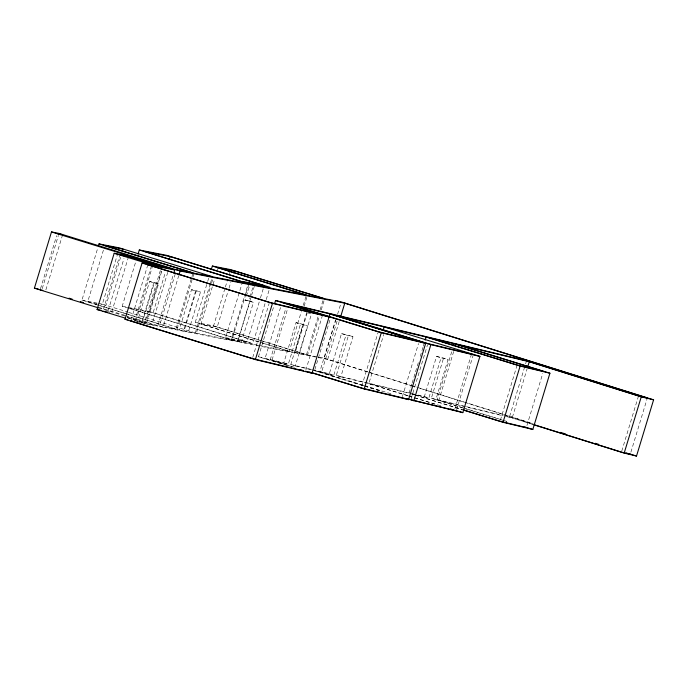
<?xml version="1.0" encoding="UTF-8"?>
<svg xmlns="http://www.w3.org/2000/svg" width="688" height="688" viewBox="0 0 688 688"><rect width="100%" height="100%" fill="white"/><g stroke="black" fill="none" stroke-linecap="round" stroke-linejoin="round"><path stroke-width="0.52" stroke-dasharray="3.44 2.58" d="M40.489 288.822L56.64 235.649M42.243 288.625L58.394 235.459M45.864 289.872L62.642 234.66M126.884 314.046L81.932 300.14L97.773 247.998M96.948 304.664L87.711 301.808L103.553 249.658M98.289 303.339L102.374 304.139L117.287 255.059M103.484 309.144L119.635 255.979M120.598 257.321L106.004 305.377L100.921 304.388M108.154 310.606L123.995 258.464M111.783 311.853L128.553 256.641M245.865 294.137L231.882 340.156L122.215 306.229L135.889 261.242M131.09 319.911L147.86 264.691M134.685 321.158L151.773 264.923M136.069 320.35L152.229 267.176M135.76 321.365L137.376 321.683L149.58 281.512L153.88 282.355L158.584 283.809L146.381 323.979L141.676 322.526L153.88 282.355M142.072 323.136L154.275 282.966L158.584 283.809M141.676 322.526L144.368 323.05L161.147 267.838M127.151 317.607L145.443 323.265L161.284 271.115M122.215 306.229L149.477 311.561L161.904 270.659M130.084 308.301L153.097 312.799L165.524 271.898M167.743 272.379L151.902 324.521L145.443 323.265M146.381 323.979L157.681 326.189L173.522 274.039M175.277 273.85L159.435 325.992L175.93 329.217L193.018 272.981M125.25 315.543L163.056 327.239L178.588 276.112M125.689 313.556L177.005 329.432L192.537 278.305M192.855 277.281L194.093 273.196M177.005 329.432L179.284 329.87L191.488 289.708L195.788 290.542L200.492 291.996L188.288 332.166L183.584 330.713L195.788 290.542M163.056 327.239L183.98 331.324L196.192 291.162L200.492 291.996M258.619 341.884L195.272 322.294L207.389 282.415M207.699 281.392L209.565 275.252M210.21 283.92L195.297 333.001L183.584 330.713M210.519 282.906L212.386 276.765M128.579 312.369L196.372 333.216L211.285 284.135M211.594 283.112L212.841 279.018M259.29 341.97L201.051 323.953L214.407 279.99M217.511 269.765L218.13 267.718M195.272 322.294L213.564 325.863L225.062 288.031M225.372 287.008L227.229 280.876M229.405 273.721L230.342 270.651M201.051 323.953L217.184 327.11L228.683 289.278M228.992 288.255L230.858 282.123M307.252 312.859L295.049 353.03L241.247 342.521L225.578 337.67L242.357 282.458M257.647 345.187L237.627 341.274L231.357 339.339L247.818 285.142M246.175 293.122L248.97 283.92M241.247 342.521L253.451 302.35L245.169 300.192L246.08 297.182M246.39 296.175L249.434 286.131M245.169 300.192L248.755 300.897L249.667 297.878M249.976 296.881L253.021 286.836M237.627 341.274L251.292 296.287M251.602 295.264L254.706 285.038M188.288 332.166L237.661 341.816L249.864 301.645M225.578 337.67L247.104 341.876L260.15 298.936M260.46 297.913L263.874 286.664M231.357 339.339L252.874 343.544L265.929 300.596M266.239 299.572L269.963 287.3M252.711 357.528L269.171 303.339M287.464 365.603L258.464 356.754L274.005 305.627M280.523 307.519L264.992 358.646L293.699 367.168M270.203 359.893L286.045 307.751M294.541 367.306L271.966 360.323L287.507 309.196M258.464 356.754L283.809 362.834L296.012 322.663L303.012 324.349L307.51 325.751L295.307 365.921L290.809 364.511L303.012 324.349M258.705 345.393L289.27 351.37L301.387 311.492M303.253 305.352L306.358 295.126M304.079 306.384L306.822 297.345M271.966 360.323L288.306 364.244L300.51 324.074L307.51 325.751M367.693 371.941L327.686 359.411L299.349 353.873L294.653 352.419L306.857 312.249M299.349 353.873L311.561 313.702M294.653 352.419L306.487 354.733L318.295 315.878M320.161 309.746L323.575 298.497M260.563 340.405L307.562 354.939L319.37 316.084M321.236 309.953L324.34 299.727M305.782 370.264L322.552 315.052M314.88 369.525L330.102 319.421M363.617 385.719L314.571 370.548L319.782 371.795L335.632 319.653M307.562 354.939L324.237 358.199L335.735 320.367M337.593 314.235L341.325 301.963M337.086 321.098L321.554 372.225L333.809 375.166L346.012 334.996L353.013 336.673L340.809 376.843L336.312 375.433L348.515 335.271L353.013 336.673M327.686 359.411L339.184 321.58M312.662 369.757L329.311 373.756L341.515 333.585L348.515 335.271M361.845 385.882L377.996 332.717M407.657 395.583L368.828 383.569L383.741 334.488M402.368 396.709L418.519 343.536M411.837 384.024L409.042 393.226L368.828 383.569M412.146 383.001L415.251 372.776M415.561 371.752L418.674 361.527M420.222 356.418L423.017 347.208M423.335 346.193L423.954 344.146M411.114 398.808L427.583 344.619M365.319 382.399L424.358 396.572L436.562 356.401L443.562 358.078L448.051 359.489L435.848 399.659L431.359 398.249L443.562 358.078M411.811 393.889L428.848 397.982L441.051 357.812L448.051 359.489M435.848 399.659L437.061 399.952L451.973 350.871M462.327 407.64L438.832 400.373L453.745 351.293M454.794 409.162L471.564 353.95M456.617 409.73L473.086 355.541M500.374 420.23L516.834 366.042M504.244 415.75L509.455 416.997L524.368 367.917M525.606 363.832L526.544 360.761M507.022 416.739L512.182 417.986L527.094 368.906M526.931 425.511L542.772 373.369M621.771 451.087L638.541 395.875M630.887 452.188L647.348 397.991M308.112 313.031L310.692 313.539M81.932 300.14L97.266 303.141M87.711 301.808L96.853 303.597M196.372 333.216L231.882 340.156M290.809 364.511L311.621 369.508M336.312 375.433L364.279 382.15M431.359 398.249L503.203 415.5M295.307 365.921L312.808 370.127L381.539 391.386M340.809 376.843L367.057 383.147L407.717 395.72M438.832 400.373L502.885 415.75M248.755 300.897L253.451 302.35M191.488 289.708L196.192 291.162M149.58 281.512L154.275 282.966M213.564 325.863L259.539 340.087M217.184 327.11L261.328 340.758M262.352 341.076L306.487 354.733M260.313 342.289L295.049 353.03M262.704 343.149L289.27 351.37M463.351 407.958L502.18 419.972M503.203 420.282L507.288 421.546M437.061 399.952L506.824 421.529M149.477 311.561L252.874 343.544M153.097 312.799L247.104 341.876M410.813 393.648L413.884 394.602M414.916 394.921L463.127 409.833M412.103 394.172L414.15 394.8M415.174 395.118L462.173 409.661M127.994 307.897L237.661 341.816M408.672 395.901L441.369 406.015M408.732 396.039L435.169 404.217M102.374 304.139L127.916 312.042M319.782 371.795L363.72 385.392M364.64 385.555L391.309 393.923M364.64 386.037L382.012 391.412M179.284 329.87L183.98 331.324M97.971 304.982L124.657 313.238M127.908 314.364L175.93 329.217M98.685 307.33L124.691 315.25M98.418 307.854L157.681 326.189M107.844 311.63L109.874 312.257M127.418 317.804L144.368 323.05M137.376 321.683L140.197 322.56M436.562 356.401L441.051 357.812M341.515 333.585L346.012 334.996M296.012 322.663L300.51 324.074M324.237 358.199L416.386 387.077M417.41 387.396L533.105 423.653M368.716 372.268L410.77 385.443M411.794 385.77L415.896 387.052M419.998 388.342L464.108 402.162M465.131 402.48L532.822 423.696M509.455 416.997L532.873 424.341M512.182 417.986L533.561 424.685M424.358 396.572L428.848 397.982M329.311 373.756L333.809 375.166M283.809 362.834L288.306 364.244"/><path stroke-width="1.03" d="M98.418 307.854L34.4 288.177L51.488 231.942L59.022 233.413L180.144 271.003L344.774 303.176L647.348 397.991L638.541 395.875L526.544 360.761L275.553 300.518L274.624 303.58M98.393 245.951L99.02 243.905L119.463 247.904L213.461 276.98L248.97 283.92L139.303 249.993L138.064 254.087M125.792 318.286L97.085 309.531L114.174 253.287L124.932 255.394L162.531 267.021L168.99 268.286M122.464 251.189L123.083 249.142L104.791 245.573L194.093 273.196L212.386 276.765M275.553 300.518L329.07 316.944L311.991 373.188L255.377 359.6L125.001 319.266L142.089 263.031L151.773 264.923M169.257 259.634L170.185 256.564L264.183 285.64L242.666 281.435L253.631 284.823L250.045 284.127L145.082 251.653L170.185 256.564M173.832 273.016L174.761 269.954L51.488 231.942M178.897 275.088L180.144 271.003M211.422 269.12L212.36 266.05L230.652 269.627L324.65 298.704L341.325 301.963L653.6 399.823L636.512 456.058L624.179 453.091L533.561 424.685M233.653 272.912L234.273 270.874L323.575 298.497L307.433 295.341L218.13 267.718L234.273 270.874M255.377 359.6L272.465 303.356L329.07 316.944M328.959 316.953L329.887 313.883L419.138 341.497L378.305 331.693L289.055 304.087L329.887 313.883M340.732 316.463L344.774 303.176M364.201 388.978L381.29 332.734L425.657 343.389L408.577 399.625L364.201 388.978L309.024 371.907M383.207 329.973L384.145 326.912L479.914 356.41L462.826 412.645L406.634 398.662M425.193 340.053L426.13 336.991L520.128 366.068L549.918 373.214L532.83 429.45L503.04 422.303L463.196 409.971M413.789 400.88L430.877 344.636L479.914 356.41M453.53 345.754L454.149 343.716L543.4 371.322L517.144 365.018L427.893 337.412L454.149 343.716M503.04 422.303L520.128 366.068M527.713 366.859L529.27 361.742L641.259 396.856L653.6 399.823M624.179 453.091L641.259 396.856M57.259 233.602L62.642 234.66M139.303 249.993L166.565 255.317L269.963 287.3L248.445 283.103L254.706 285.038L306.358 295.126L212.36 266.05M119.944 254.956L128.553 256.641L161.456 266.815L152.848 265.129L114.174 253.287M176.524 269.756L193.018 272.981L99.02 243.905M174.761 269.954L147.86 264.691L269.481 302.316L322.552 315.052M34.4 288.177L38.167 288.917M40.179 289.837L42.862 290.37M97.085 309.531L100.998 310.297M102.865 311.191L107.646 312.128M125.001 319.266L127.908 319.834M132.827 321.33L130.78 320.935L252.401 358.551M282.071 302.41L381.29 332.734M384.145 326.912L338.642 315.99L427.893 343.596L473.396 354.518M385.916 327.333L426.13 336.991M529.27 361.742L455.92 344.138L549.918 373.214M253.442 358.801L288.822 367.297M290.904 367.796L303.391 370.789M402.059 397.733L361.217 387.929L311.982 372.698M410.805 399.831L456.307 410.753M501.07 421.495L525.305 427.317M430.877 344.636L331.659 314.313L425.657 343.389M142.089 263.031L272.465 303.356M524.66 426.921L532.83 429.45M463.127 409.833L500.056 421.254M455.68 410.435L462.826 412.645M450.416 408.93L453.461 409.876M401.422 397.415L408.577 399.625M69.058 298.162L72.12 299.108M80.298 301.636L83.36 302.582M300.364 369.714L303.425 370.66M305.859 371.288L311.991 373.188M629.348 453.813L636.512 456.058M560.514 432.374L565.648 433.982M595.395 443.304L598.465 444.267M626.157 452.945L630.268 454.226L621.462 452.111L534.911 424.978"/></g></svg>
